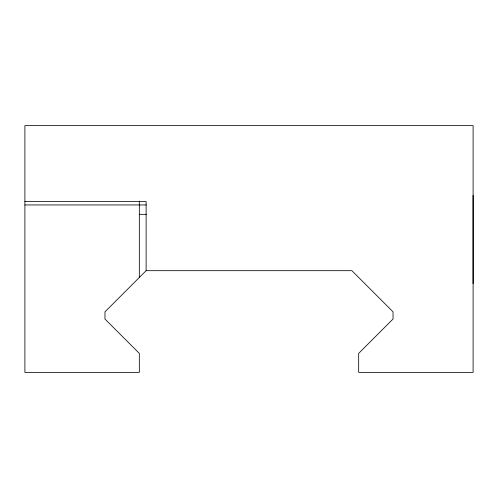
<?xml version="1.0" encoding="UTF-8"?>
<svg xmlns="http://www.w3.org/2000/svg" width="498" height="498" viewBox="0 0 498 498"><rect width="100%" height="100%" fill="white"/><g stroke="black" fill="none" stroke-linecap="round" stroke-linejoin="round"><path stroke-width="0.75" d="M146.119 270.682L104.966 311.835L104.966 319.031L139.328 353.393L139.328 372.373L24.9 372.373L24.9 125.627L473.1 125.627L473.1 372.373L358.672 372.373L358.672 353.393L393.034 319.031L393.034 311.835L351.881 270.682L146.119 270.682L146.119 201.547L24.9 201.547M24.9 204.946L146.306 204.946M139.328 214.327L146.306 214.327M473.1 195.365L473.1 283.648M139.328 201.117L139.328 277.473"/></g></svg>
